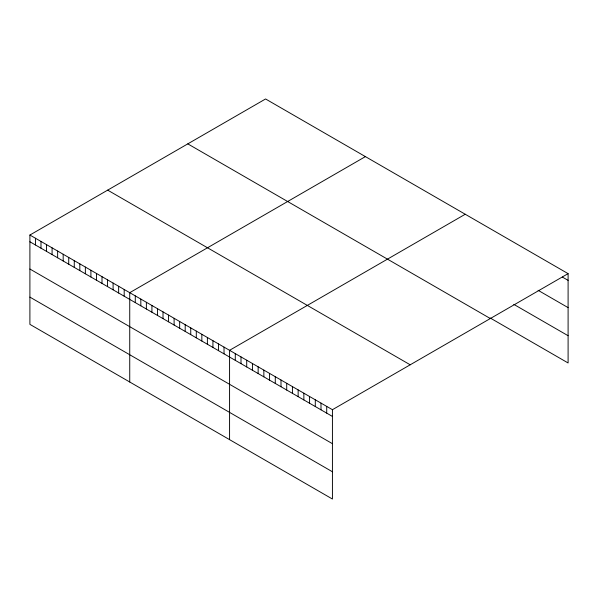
<?xml version="1.0" encoding="UTF-8"?>
<svg xmlns="http://www.w3.org/2000/svg" width="598" height="598" viewBox="0 0 598 598"><rect width="100%" height="100%" fill="white"/><g stroke="black" fill="none" stroke-linecap="round" stroke-linejoin="round"><path stroke-width="0.9" d="M29.9 235.036L332.428 409.697L332.428 499.031L29.9 324.363L29.9 235.036L265.572 98.969L568.1 273.637L568.1 362.964L490.24 318.016M365.408 156.609L129.736 292.676L129.736 382.002M465.237 214.248L229.572 350.308L229.572 439.642M332.428 409.697L568.1 273.637M562.389 277.068L568.1 280.365M538.103 290.307L568.1 307.626M513.809 304.367L568.1 335.71M187.802 143.871L490.33 318.532M107.67 190.134L410.198 364.795M29.9 241.771L332.428 416.432M29.9 269.025L332.428 443.686M29.9 297.109L332.428 471.77M326.717 406.401L326.717 413.136M320.999 403.097L320.999 409.832M315.288 399.8L315.288 406.535M309.57 396.504L309.57 403.231M303.859 393.2L303.859 399.935M298.14 389.903L298.14 396.638M292.429 386.6L292.429 393.335M286.711 383.303L286.711 390.038M281 380.007L281 386.742M275.282 376.703L275.282 383.438M269.571 373.406L269.571 380.141M263.853 370.11L263.853 376.845M258.142 366.806L258.142 373.541M252.431 363.509L252.431 370.244M246.712 360.213L246.712 366.94M241.001 356.909L241.001 363.644M235.283 353.612L235.283 360.347M224.026 347.109L224.026 353.844M218.479 343.91L218.479 350.645M212.933 340.703L212.933 347.438M207.386 337.504L207.386 344.239M201.84 334.304L201.84 341.032M196.294 331.098L196.294 337.833M190.747 327.898L190.747 334.633M185.201 324.692L185.201 331.427M179.654 321.492L179.654 328.227M174.108 318.293L174.108 325.02M168.561 315.086L168.561 321.821M163.015 311.887L163.015 318.622M157.468 308.68L157.468 315.415M151.922 305.481L151.922 312.216M146.375 302.282L146.375 309.017M140.829 299.075L140.829 305.81M135.283 295.875L135.283 302.61M124.19 289.469L124.19 296.204M118.643 286.27L118.643 293.005M113.097 283.063L113.097 289.798M107.55 279.864L107.55 286.599M102.004 276.665L102.004 283.4M96.457 273.458L96.457 280.193M90.911 270.259L90.911 276.994M85.365 267.052L85.365 273.787M79.818 263.853L79.818 270.588M74.272 260.653L74.272 267.388M68.725 257.446L68.725 264.181M63.179 254.247L63.179 260.982M57.632 251.048L57.632 257.775M52.086 247.841L52.086 254.576M46.539 244.642L46.539 251.377M40.993 241.435L40.993 248.17M35.446 238.236L35.446 244.971"/></g></svg>
